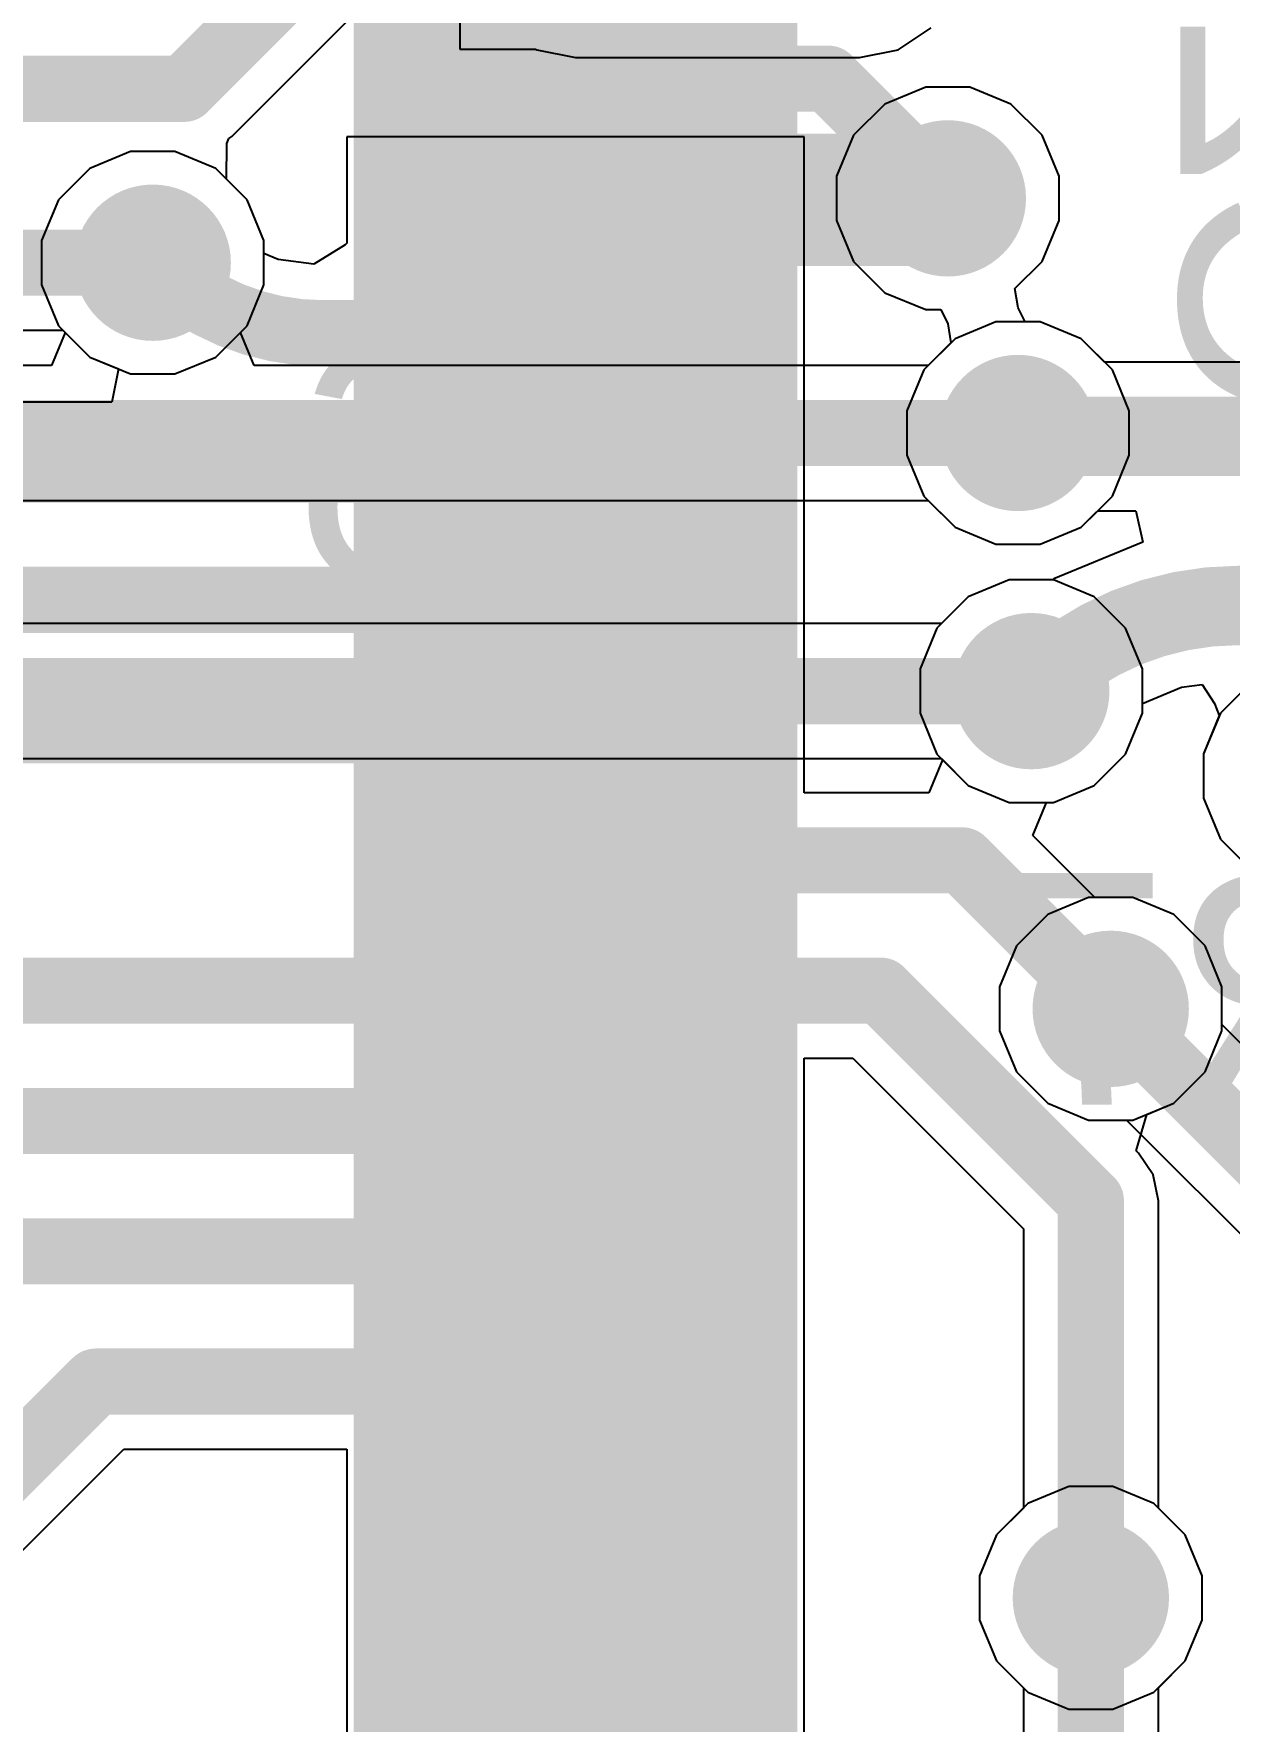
# Model space of a CAD drawing. Header units: inches. Extents: x -4.4 to 45.3, y -0.3 to 53.7.
# Drawn here: x 26.09 to 30.68, y 24.52 to 31 of the extents above; entities that cross this region are included whole.
import ezdxf

# ---------------------------------------------------------------- set-up
doc = ezdxf.new("R2010")
doc.units = ezdxf.units.IN
for name, color, linetype in [('Bottom Layer', 5, 'Continuous'), ('Bottom Overlay', 54, 'Continuous'), ('Bottom Paste', 16, 'Continuous'), ('Bottom Solder', 6, 'Continuous'), ('Signal_1', 16, 'Continuous'), ('Signal_2', 76, 'Continuous'), ('Top Layer', 1, 'Continuous'), ('Top Paste', 8, 'Continuous'), ('Top Solder', 216, 'Continuous'), ('Via Holes', 16, 'Continuous')]:
    doc.layers.add(name, color=color, linetype=linetype)
doc.styles.add('Arial', font='', dxfattribs={"height": 0.2})
doc.styles.get('Arial').set_extended_font_data('Arial')

# ---------------------------------------------------------------- blocks, each defined once
blk = doc.blocks.new('TQFP_100_14_14__54')
at = {"layer": 'Top Layer'}
for points in [[(-5.34999946, 8.45000215), (-5.34999946, 6.950002609999999), (-5.649998859999999, 6.950002609999999), (-5.649998859999999, 8.45000215)], [(-4.84999792, 8.45000215), (-4.84999792, 6.950002609999999), (-5.14999732, 6.950002609999999), (-5.14999732, 8.45000215)], [(-4.349998919999999, 8.45000215), (-4.349998919999999, 6.950002609999999), (-4.64999832, 6.950002609999999), (-4.64999832, 8.45000215)], [(-3.84999992, 8.45000215), (-3.84999992, 6.950002609999999), (-4.14999932, 6.950002609999999), (-4.14999932, 8.45000215)], [(-3.35000092, 8.45000215), (-3.35000092, 6.950002609999999), (-3.65000032, 6.950002609999999), (-3.65000032, 8.45000215)], [(-2.84999938, 8.45000215), (-2.84999938, 6.950002609999999), (-3.14999878, 6.950002609999999), (-3.14999878, 8.45000215)], [(-2.35000038, 8.45000215), (-2.35000038, 6.950002609999999), (-2.64999978, 6.950002609999999), (-2.64999978, 8.45000215)], [(-1.84999884, 8.45000215), (-1.84999884, 6.950002609999999), (-2.14999824, 6.950002609999999), (-2.14999824, 8.45000215)], [(-1.34999984, 8.45000215), (-1.34999984, 6.950002609999999), (-1.64999924, 6.950002609999999), (-1.64999924, 8.45000215)], [(-0.8500008399999999, 8.45000215), (-0.8500008399999999, 6.950002609999999), (-1.15000024, 6.950002609999999), (-1.15000024, 8.45000215)], [(-0.3499993, 8.45000215), (-0.3499993, 6.950002609999999), (-0.6499986999999999, 6.950002609999999), (-0.6499986999999999, 8.45000215)], [(0.1499997, 8.45000215), (0.1499997, 6.950002609999999), (-0.1499997, 6.950002609999999), (-0.1499997, 8.45000215)], [(0.65000124, 8.45000215), (0.65000124, 6.950002609999999), (0.35000184, 6.950002609999999), (0.35000184, 8.45000215)]]:
    blk.add_hatch(color=1, dxfattribs=at).paths.add_polyline_path(points)
at = {"layer": 'Top Paste'}
for points in [[(-5.34999946, 8.45000215), (-5.34999946, 6.950002609999999), (-5.649998859999999, 6.950002609999999), (-5.649998859999999, 8.45000215)], [(-4.84999792, 8.45000215), (-4.84999792, 6.950002609999999), (-5.14999732, 6.950002609999999), (-5.14999732, 8.45000215)], [(-4.349998919999999, 8.45000215), (-4.349998919999999, 6.950002609999999), (-4.64999832, 6.950002609999999), (-4.64999832, 8.45000215)], [(-3.84999992, 8.45000215), (-3.84999992, 6.950002609999999), (-4.14999932, 6.950002609999999), (-4.14999932, 8.45000215)], [(-3.35000092, 8.45000215), (-3.35000092, 6.950002609999999), (-3.65000032, 6.950002609999999), (-3.65000032, 8.45000215)], [(-2.84999938, 8.45000215), (-2.84999938, 6.950002609999999), (-3.14999878, 6.950002609999999), (-3.14999878, 8.45000215)], [(-2.35000038, 8.45000215), (-2.35000038, 6.950002609999999), (-2.64999978, 6.950002609999999), (-2.64999978, 8.45000215)], [(-1.84999884, 8.45000215), (-1.84999884, 6.950002609999999), (-2.14999824, 6.950002609999999), (-2.14999824, 8.45000215)], [(-1.34999984, 8.45000215), (-1.34999984, 6.950002609999999), (-1.64999924, 6.950002609999999), (-1.64999924, 8.45000215)], [(-0.8500008399999999, 8.45000215), (-0.8500008399999999, 6.950002609999999), (-1.15000024, 6.950002609999999), (-1.15000024, 8.45000215)], [(-0.3499993, 8.45000215), (-0.3499993, 6.950002609999999), (-0.6499986999999999, 6.950002609999999), (-0.6499986999999999, 8.45000215)], [(0.1499997, 8.45000215), (0.1499997, 6.950002609999999), (-0.1499997, 6.950002609999999), (-0.1499997, 8.45000215)], [(0.65000124, 8.45000215), (0.65000124, 6.950002609999999), (0.35000184, 6.950002609999999), (0.35000184, 8.45000215)]]:
    blk.add_hatch(color=8, dxfattribs=at).paths.add_polyline_path(points)
at = {"layer": 'Top Solder'}
for points in [[(-5.24839946, 8.551602149999999), (-5.24839946, 6.84840261), (-5.75159886, 6.84840261), (-5.75159886, 8.551602149999999)], [(-4.748397919999999, 8.551602149999999), (-4.748397919999999, 6.84840261), (-5.251597319999999, 6.84840261), (-5.251597319999999, 8.551602149999999)], [(-4.24839892, 8.551602149999999), (-4.24839892, 6.84840261), (-4.75159832, 6.84840261), (-4.75159832, 8.551602149999999)], [(-3.74839992, 8.551602149999999), (-3.74839992, 6.84840261), (-4.25159932, 6.84840261), (-4.25159932, 8.551602149999999)], [(-3.24840092, 8.551602149999999), (-3.24840092, 6.84840261), (-3.75160032, 6.84840261), (-3.75160032, 8.551602149999999)], [(-2.74839938, 8.551602149999999), (-2.74839938, 6.84840261), (-3.25159878, 6.84840261), (-3.25159878, 8.551602149999999)], [(-2.24840038, 8.551602149999999), (-2.24840038, 6.84840261), (-2.75159978, 6.84840261), (-2.75159978, 8.551602149999999)], [(-1.74839884, 8.551602149999999), (-1.74839884, 6.84840261), (-2.25159824, 6.84840261), (-2.25159824, 8.551602149999999)], [(-1.24839984, 8.551602149999999), (-1.24839984, 6.84840261), (-1.75159924, 6.84840261), (-1.75159924, 8.551602149999999)], [(-0.74840084, 8.551602149999999), (-0.74840084, 6.84840261), (-1.25160024, 6.84840261), (-1.25160024, 8.551602149999999)], [(-0.2483993, 8.551602149999999), (-0.2483992999999999, 6.84840261), (-0.7515987, 6.84840261), (-0.7515987, 8.551602149999999)], [(0.2515997, 8.551602149999999), (0.2515997, 6.84840261), (-0.2515997, 6.84840261), (-0.2515997, 8.551602149999999)], [(0.75160124, 8.551602149999999), (0.75160124, 6.84840261), (0.24840184, 6.84840261), (0.24840184, 8.551602149999999)], [(1.25160024, 8.551602149999999), (1.25160024, 6.84840261), (0.74840084, 6.84840261), (0.74840084, 8.551602149999999)]]:
    blk.add_hatch(color=216, dxfattribs=at).paths.add_polyline_path(points)
blk = doc.blocks.new('C___0402_B_90')
at = {"layer": 'Bottom Layer'}
for points in [[(-0.2413, 0.3175), (-0.2412999999999999, -0.3175), (-0.6985, -0.3175), (-0.6985, 0.3175)], [(0.6985, 0.3175), (0.6985, -0.3175), (0.2413, -0.3175), (0.2412999999999999, 0.3175)]]:
    blk.add_hatch(color=5, dxfattribs=at).paths.add_polyline_path(points)
at = {"layer": 'Bottom Paste'}
for points in [[(-0.2413, 0.3175), (-0.2412999999999999, -0.3175), (-0.6985, -0.3175), (-0.6985, 0.3175)], [(0.6985, 0.3175), (0.6985, -0.3175), (0.2413, -0.3175), (0.2412999999999999, 0.3175)]]:
    blk.add_hatch(color=16, dxfattribs=at).paths.add_polyline_path(points)
at = {"layer": 'Bottom Solder'}
for points in [[(-0.18130012, 0.37749988), (-0.18130012, -0.37749988), (-0.7584998799999999, -0.37749988), (-0.7584998799999999, 0.37749988)], [(0.7584998799999999, 0.37749988), (0.7584998799999999, -0.37749988), (0.18130012, -0.37749988), (0.18130012, 0.37749988)]]:
    blk.add_hatch(color=6, dxfattribs=at).paths.add_polyline_path(points)
at = {"layer": 'Bottom Overlay'}
for points in [[(-0.2794, 0.4064, 0.127, 0.127, 0), (-0.7874, 0.4064, 0.127, 0.127, 0)], [(-0.7874, -0.4064, 0.127, 0.127, 0), (-0.7874, 0.4064, 0.127, 0.127, 0)], [(0.7874, 0.4064, 0.127, 0.127, 0), (0.2794, 0.4064, 0.127, 0.127, 0)], [(0.7874, -0.4064, 0.127, 0.127, 0), (0.7874, 0.4064, 0.127, 0.127, 0)], [(-0.2794, -0.4064, 0.127, 0.127, 0), (-0.7874, -0.4064, 0.127, 0.127, 0)], [(0.7874, -0.4064, 0.127, 0.127, 0), (0.2794, -0.4064, 0.127, 0.127, 0)]]:
    blk.add_lwpolyline(points, format="xyseb", dxfattribs=at)
for points in [[(-0.8191499999999999, 0.4064, 0.0635, 0.0635, 1), (-0.7556499999999999, 0.4064, 0.0635, 0.0635, 1)], [(-0.8191499999999999, 0.4064, 0.0635, 0.0635, 1), (-0.7556499999999999, 0.4064, 0.0635, 0.0635, 1)], [(-0.31115, 0.4064, 0.0635, 0.0635, 1), (-0.24765, 0.4064, 0.0635, 0.0635, 1)], [(0.24765, 0.4064, 0.0635, 0.0635, 1), (0.31115, 0.4064, 0.0635, 0.0635, 1)], [(0.7556499999999999, 0.4064, 0.0635, 0.0635, 1), (0.8191499999999999, 0.4064, 0.0635, 0.0635, 1)], [(0.7556499999999999, 0.4064, 0.0635, 0.0635, 1), (0.8191499999999999, 0.4064, 0.0635, 0.0635, 1)], [(-0.8191499999999999, -0.4064, 0.0635, 0.0635, 1), (-0.7556499999999999, -0.4064, 0.0635, 0.0635, 1)], [(-0.8191499999999999, -0.4064, 0.0635, 0.0635, 1), (-0.7556499999999999, -0.4064, 0.0635, 0.0635, 1)], [(-0.31115, -0.4064, 0.0635, 0.0635, 1), (-0.24765, -0.4064, 0.0635, 0.0635, 1)], [(0.24765, -0.4064, 0.0635, 0.0635, 1), (0.31115, -0.4064, 0.0635, 0.0635, 1)], [(0.7556499999999999, -0.4064, 0.0635, 0.0635, 1), (0.8191499999999999, -0.4064, 0.0635, 0.0635, 1)], [(0.7556499999999999, -0.4064, 0.0635, 0.0635, 1), (0.8191499999999999, -0.4064, 0.0635, 0.0635, 1)]]:
    blk.add_lwpolyline(points, format="xyseb", close=True, dxfattribs=at)

msp = doc.modelspace()

# ---------------------------------------------------------------- hatches: boundary and pattern name
at = {"layer": 'Bottom Layer'}
h = msp.add_hatch(color=5, dxfattribs=at)
edge = h.paths.add_edge_path()
edge.add_arc((29.60101522, 30.36449096), 0.2999994, 0, 360)
h = msp.add_hatch(color=5, dxfattribs=at)
edge = h.paths.add_edge_path()
edge.add_arc((26.54993928, 30.1174785), 0.2999994, 0, 360)
h = msp.add_hatch(color=5, dxfattribs=at)
edge = h.paths.add_edge_path()
edge.add_arc((29.87041524, 29.464), 0.2999994, 0, 360)
h = msp.add_hatch(color=5, dxfattribs=at)
edge = h.paths.add_edge_path()
edge.add_arc((29.92121524, 28.4734), 0.2999994, 0, 360)
h = msp.add_hatch(color=5, dxfattribs=at)
edge = h.paths.add_edge_path()
edge.add_arc((30.22601524, 27.2542), 0.2999994, 0, 360)
h = msp.add_hatch(color=5, dxfattribs=at)
edge = h.paths.add_edge_path()
edge.add_arc((30.1498, 24.9936), 0.2999994, 0, 360)
at = {"layer": 'Signal_1'}
h = msp.add_hatch(color=16, dxfattribs=at)
edge = h.paths.add_edge_path()
edge.add_arc((29.60101522, 30.36449096), 0.2999994, 0, 360)
h = msp.add_hatch(color=16, dxfattribs=at)
edge = h.paths.add_edge_path()
edge.add_arc((26.54993928, 30.1174785), 0.2999994, 0, 360)
h = msp.add_hatch(color=16, dxfattribs=at)
edge = h.paths.add_edge_path()
edge.add_arc((29.87041524, 29.464), 0.2999994, 0, 360)
h = msp.add_hatch(color=16, dxfattribs=at)
edge = h.paths.add_edge_path()
edge.add_arc((29.92121524, 28.4734), 0.2999994, 0, 360)
h = msp.add_hatch(color=16, dxfattribs=at)
edge = h.paths.add_edge_path()
edge.add_arc((30.22601524, 27.2542), 0.2999994, 0, 360)
h = msp.add_hatch(color=16, dxfattribs=at)
edge = h.paths.add_edge_path()
edge.add_arc((30.1498, 24.9936), 0.2999994, 0, 360)
at = {"layer": 'Signal_2'}
h = msp.add_hatch(color=76, dxfattribs=at)
edge = h.paths.add_edge_path()
edge.add_arc((29.60101522, 30.36449096), 0.2999994, 0, 360)
h = msp.add_hatch(color=76, dxfattribs=at)
edge = h.paths.add_edge_path()
edge.add_arc((26.54993928, 30.1174785), 0.2999994, 0, 360)
h = msp.add_hatch(color=76, dxfattribs=at)
edge = h.paths.add_edge_path()
edge.add_arc((29.87041524, 29.464), 0.2999994, 0, 360)
h = msp.add_hatch(color=76, dxfattribs=at)
edge = h.paths.add_edge_path()
edge.add_arc((29.92121524, 28.4734), 0.2999994, 0, 360)
h = msp.add_hatch(color=76, dxfattribs=at)
edge = h.paths.add_edge_path()
edge.add_arc((30.22601524, 27.2542), 0.2999994, 0, 360)
h = msp.add_hatch(color=76, dxfattribs=at)
edge = h.paths.add_edge_path()
edge.add_arc((30.1498, 24.9936), 0.2999994, 0, 360)
at = {"layer": 'Top Layer'}
h = msp.add_hatch(color=1, dxfattribs=at)
edge = h.paths.add_edge_path()
edge.add_arc((29.60101522, 30.36449096), 0.2999994, 0, 360)
h = msp.add_hatch(color=1, dxfattribs=at)
edge = h.paths.add_edge_path()
edge.add_arc((26.54993928, 30.1174785), 0.2999994, 0, 360)
h = msp.add_hatch(color=1, dxfattribs=at)
edge = h.paths.add_edge_path()
edge.add_arc((29.87041524, 29.464), 0.2999994, 0, 360)
h = msp.add_hatch(color=1, dxfattribs=at)
edge = h.paths.add_edge_path()
edge.add_arc((29.92121524, 28.4734), 0.2999994, 0, 360)
h = msp.add_hatch(color=1, dxfattribs=at)
edge = h.paths.add_edge_path()
edge.add_arc((30.22601524, 27.2542), 0.2999994, 0, 360)
h = msp.add_hatch(color=1, dxfattribs=at)
edge = h.paths.add_edge_path()
edge.add_arc((30.1498, 24.9936), 0.2999994, 0, 360)
at = {"layer": 'Via Holes'}
h = msp.add_hatch(color=7, dxfattribs=at)
edge = h.paths.add_edge_path()
edge.add_arc((29.60101522, 30.36449096), 0.1499997, 0, 360)
h = msp.add_hatch(color=7, dxfattribs=at)
edge = h.paths.add_edge_path()
edge.add_arc((26.54993928, 30.1174785), 0.1499997, 0, 360)
h = msp.add_hatch(color=7, dxfattribs=at)
edge = h.paths.add_edge_path()
edge.add_arc((29.87041524, 29.464), 0.1499997, 0, 360)
h = msp.add_hatch(color=7, dxfattribs=at)
edge = h.paths.add_edge_path()
edge.add_arc((29.92121524, 28.4734), 0.1499997, 0, 360)
h = msp.add_hatch(color=7, dxfattribs=at)
edge = h.paths.add_edge_path()
edge.add_arc((30.22601524, 27.2542), 0.1499997, 0, 360)
h = msp.add_hatch(color=7, dxfattribs=at)
edge = h.paths.add_edge_path()
edge.add_arc((30.1498, 24.9936), 0.1499997, 0, 360)

# ---------------------------------------------------------------- linework, layer by layer
at = {"layer": 'Bottom Layer'}
for p, q in [((27.7283672, 31.64884958), (27.7283672, 30.93764958)), ((29.41042886, 30.9343552), (29.53645604, 31.01856382)), ((27.7283672, 30.93764958), (28.01927848, 30.93764958)), ((28.01927848, 30.93764958), (28.02420862, 30.9343552)), ((28.02420862, 30.9343552), (28.1728672, 30.90478452)), ((28.1728672, 30.90478452), (29.26177028, 30.90478452)), ((29.26177028, 30.90478452), (29.41042886, 30.9343552)), ((26.46500422, 30.5444779), (26.30806524, 30.47946914)), ((26.63487434, 30.5444779), (26.46500422, 30.5444779)), ((26.79181332, 30.47946914), (26.63487434, 30.5444779)), ((26.30806524, 30.47946914), (26.18794864, 30.35935254)), ((26.91192992, 30.35935254), (26.79181332, 30.47946914)), ((26.18794864, 30.35935254), (26.12293988, 30.20241356)), ((26.97693868, 30.20241356), (26.91192992, 30.35935254)), ((26.12293988, 30.20241356), (26.12293988, 30.03254344)), ((26.97693868, 30.03254344), (26.97693868, 30.20241356)), ((26.12293988, 30.03254344), (26.18794864, 29.87560446)), ((26.91192992, 29.87560446), (26.97693868, 30.03254344)), ((26.18794864, 29.87560446), (26.30806524, 29.75548786)), ((26.79181332, 29.75548786), (26.91192992, 29.87560446)), ((29.78548018, 29.8909994), (29.6285412, 29.82599064)), ((29.9553503, 29.8909994), (29.78548018, 29.8909994)), ((30.11228928, 29.82599064), (29.9553503, 29.8909994)), ((29.6285412, 29.82599064), (29.5084246, 29.70587404)), ((30.23240588, 29.70587404), (30.11228928, 29.82599064)), ((26.30806524, 29.75548786), (26.46500422, 29.6904791)), ((26.63487434, 29.6904791), (26.79181332, 29.75548786)), ((26.46500422, 29.6904791), (26.63487434, 29.6904791)), ((29.5084246, 29.70587404), (29.44341584, 29.54893506)), ((30.29741464, 29.54893506), (30.23240588, 29.70587404)), ((29.44341584, 29.54893506), (29.44341584, 29.37906494)), ((30.29741464, 29.37906494), (30.29741464, 29.54893506)), ((29.44341584, 29.37906494), (29.5084246, 29.22212596)), ((30.23240588, 29.22212596), (30.29741464, 29.37906494)), ((29.5084246, 29.22212596), (29.6285412, 29.10200936)), ((30.11228928, 29.10200936), (30.23240588, 29.22212596)), ((29.6285412, 29.10200936), (29.78548018, 29.0370006)), ((29.9553503, 29.0370006), (30.11228928, 29.10200936)), ((29.78548018, 29.0370006), (29.9553503, 29.0370006)), ((29.83628018, 28.9003994), (29.6793412, 28.83539064)), ((30.0061503, 28.9003994), (29.83628018, 28.9003994)), ((30.16308928, 28.83539064), (30.0061503, 28.9003994)), ((29.6793412, 28.83539064), (29.5592246, 28.71527404)), ((30.28320588, 28.71527404), (30.16308928, 28.83539064)), ((29.5592246, 28.71527404), (29.49421584, 28.55833506)), ((30.34821464, 28.55833506), (30.28320588, 28.71527404)), ((29.49421584, 28.55833506), (29.49421584, 28.38846494)), ((30.34821464, 28.38846494), (30.34821464, 28.55833506)), ((30.766893, 28.50949594), (30.6467764, 28.38937934)), ((29.49421584, 28.38846494), (29.5592246, 28.23152596)), ((30.28320588, 28.23152596), (30.34821464, 28.38846494)), ((30.6467764, 28.38937934), (30.58176764, 28.23244036)), ((29.5592246, 28.23152596), (29.6793412, 28.11140936)), ((30.16308928, 28.11140936), (30.28320588, 28.23152596)), ((30.58176764, 28.23244036), (30.58176764, 28.06257024)), ((29.6793412, 28.11140936), (29.83628018, 28.0464006)), ((30.0061503, 28.0464006), (30.16308928, 28.11140936)), ((29.83628018, 28.0464006), (30.0061503, 28.0464006)), ((30.58176764, 28.06257024), (30.6467764, 27.90563126)), ((30.6467764, 27.90563126), (30.766893, 27.78551466)), ((30.14108018, 27.6811994), (29.9841412, 27.61619064)), ((30.3109503, 27.6811994), (30.14108018, 27.6811994)), ((30.46788928, 27.61619064), (30.3109503, 27.6811994)), ((29.9841412, 27.61619064), (29.8640246, 27.49607404)), ((30.58800588, 27.49607404), (30.46788928, 27.61619064)), ((29.8640246, 27.49607404), (29.79901584, 27.33913506)), ((30.65301464, 27.33913506), (30.58800588, 27.49607404)), ((29.79901584, 27.33913506), (29.79901584, 27.16926494)), ((30.65301464, 27.16926494), (30.65301464, 27.33913506)), ((29.79901584, 27.16926494), (29.8640246, 27.01232596)), ((30.58800588, 27.01232596), (30.65301464, 27.16926494)), ((29.8640246, 27.01232596), (29.9841412, 26.89220936)), ((30.46788928, 26.89220936), (30.58800588, 27.01232596)), ((29.9841412, 26.89220936), (30.14108018, 26.8272006)), ((30.3109503, 26.8272006), (30.46788928, 26.89220936)), ((30.14108018, 26.8272006), (30.3109503, 26.8272006)), ((30.06486494, 25.4205994), (29.90792596, 25.35559064)), ((30.23473506, 25.4205994), (30.06486494, 25.4205994)), ((30.39167404, 25.35559064), (30.23473506, 25.4205994)), ((29.90792596, 25.35559064), (29.78780936, 25.23547404)), ((30.51179064, 25.23547404), (30.39167404, 25.35559064)), ((29.78780936, 25.23547404), (29.7228006, 25.07853506)), ((30.5767994, 25.07853506), (30.51179064, 25.23547404)), ((29.7228006, 25.07853506), (29.7228006, 24.90866494)), ((30.5767994, 24.90866494), (30.5767994, 25.07853506)), ((29.7228006, 24.90866494), (29.78780936, 24.75172596)), ((30.51179064, 24.75172596), (30.5767994, 24.90866494)), ((29.78780936, 24.75172596), (29.90792596, 24.63160936)), ((30.39167404, 24.63160936), (30.51179064, 24.75172596)), ((29.90792596, 24.63160936), (30.06486494, 24.5666006)), ((30.23473506, 24.5666006), (30.39167404, 24.63160936)), ((30.06486494, 24.5666006), (30.23473506, 24.5666006))]:
    msp.add_line(p, q, dxfattribs=at)
for points in [[(28.1728672, 30.35344958, 0.508, 0.508, 0), (28.17838662, 30.358969, 0.508, 0.508, 0)], [(28.17838662, 30.358969, 0.508, 0.508, 0), (29.59549326, 30.358969, 0.508, 0.508, 0)], [(29.59549326, 30.358969, 0.508, 0.508, 0), (29.60101522, 30.36449096, 0.508, 0.508, 0)]]:
    msp.add_lwpolyline(points, format="xyseb", dxfattribs=at)
for points in [[(28.0458672, 30.35344958, 0.254, 0.254, 1), (28.2998672, 30.35344958, 0.254, 0.254, 1)], [(28.05138662, 30.358969, 0.254, 0.254, 1), (28.30538662, 30.358969, 0.254, 0.254, 1)], [(28.05138662, 30.358969, 0.254, 0.254, 1), (28.30538662, 30.358969, 0.254, 0.254, 1)], [(29.46849326, 30.358969, 0.254, 0.254, 1), (29.72249326, 30.358969, 0.254, 0.254, 1)], [(29.46849326, 30.358969, 0.254, 0.254, 1), (29.72249326, 30.358969, 0.254, 0.254, 1)], [(29.47401522, 30.36449096, 0.254, 0.254, 1), (29.72801522, 30.36449096, 0.254, 0.254, 1)]]:
    msp.add_lwpolyline(points, format="xyseb", close=True, dxfattribs=at)
at = {"layer": 'Signal_1'}
for p, q in [((29.51608016, 30.79149036), (29.35914118, 30.7264816)), ((29.68595028, 30.79149036), (29.51608016, 30.79149036)), ((29.84288926, 30.7264816), (29.68595028, 30.79149036)), ((29.35914118, 30.7264816), (29.23902458, 30.606365)), ((29.96300586, 30.606365), (29.84288926, 30.7264816)), ((29.23902458, 30.606365), (29.17401582, 30.44942602)), ((30.02801462, 30.44942602), (29.96300586, 30.606365)), ((26.46500422, 30.5444779), (26.30806524, 30.47946914)), ((26.63487434, 30.5444779), (26.46500422, 30.5444779)), ((26.79181332, 30.47946914), (26.63487434, 30.5444779)), ((26.30806524, 30.47946914), (26.18794864, 30.35935254)), ((26.91192992, 30.35935254), (26.79181332, 30.47946914)), ((29.17401582, 30.44942602), (29.17401582, 30.2795559)), ((30.02801462, 30.2795559), (30.02801462, 30.44942602)), ((26.18794864, 30.35935254), (26.12293988, 30.20241356)), ((26.97693868, 30.20241356), (26.91192992, 30.35935254)), ((29.17401582, 30.2795559), (29.23902458, 30.12261692)), ((29.96300586, 30.12261692), (30.02801462, 30.2795559)), ((26.12293988, 30.20241356), (26.12293988, 30.03254344)), ((26.97693868, 30.03254344), (26.97693868, 30.20241356)), ((29.23902458, 30.12261692), (29.35914118, 30.00250032)), ((29.85838834, 30.0179994), (29.96300586, 30.12261692)), ((26.12293988, 30.03254344), (26.18794864, 29.87560446)), ((26.91192992, 29.87560446), (26.97693868, 30.03254344)), ((29.35914118, 30.00250032), (29.51608016, 29.93749156)), ((29.87100452, 29.94491598), (29.85838834, 30.0179994)), ((29.51608016, 29.93749156), (29.57410646, 29.93749156)), ((29.57410646, 29.93749156), (29.60042594, 29.88357498)), ((29.897324, 29.8909994), (29.87100452, 29.94491598)), ((26.18794864, 29.87560446), (26.21357724, 29.84997586)), ((26.88630132, 29.84997586), (26.91192992, 29.87560446)), ((29.60042594, 29.88357498), (29.61304212, 29.81049156)), ((29.9553503, 29.8909994), (29.897324, 29.8909994)), ((30.11228928, 29.82599064), (29.9553503, 29.8909994)), ((26.21357724, 29.84997586), (26.1609713, 29.72297586)), ((26.93890726, 29.72297586), (26.88630132, 29.84997586)), ((29.61304212, 29.81049156), (29.52552642, 29.72297586)), ((30.23240588, 29.70587404), (30.11228928, 29.82599064)), ((26.1609713, 29.72297586), (22.31730614, 29.72297586)), ((29.52552642, 29.72297586), (26.93890726, 29.72297586)), ((30.29741464, 29.54893506), (30.23240588, 29.70587404)), ((30.29741464, 29.37906494), (30.29741464, 29.54893506)), ((30.23240588, 29.22212596), (30.29741464, 29.37906494)), ((30.11228928, 29.10200936), (30.23240588, 29.22212596)), ((22.31730614, 29.20502414), (29.52552642, 29.20502414)), ((29.52552642, 29.20502414), (29.6285412, 29.10200936)), ((29.6285412, 29.10200936), (29.78548018, 29.0370006)), ((29.9553503, 29.0370006), (30.11228928, 29.10200936)), ((29.78548018, 29.0370006), (29.9553503, 29.0370006)), ((29.83628018, 28.9003994), (29.6793412, 28.83539064)), ((30.0061503, 28.9003994), (29.83628018, 28.9003994)), ((30.16308928, 28.83539064), (30.0061503, 28.9003994)), ((29.6793412, 28.83539064), (29.57632642, 28.73237586)), ((30.28320588, 28.71527404), (30.16308928, 28.83539064)), ((29.57632642, 28.73237586), (21.79888706, 28.73237586)), ((30.34821464, 28.55833506), (30.28320588, 28.71527404)), ((30.34821464, 28.38846494), (30.34821464, 28.55833506)), ((30.766893, 28.50949594), (30.6467764, 28.38937934)), ((30.28320588, 28.23152596), (30.34821464, 28.38846494)), ((30.6467764, 28.38937934), (30.58176764, 28.23244036)), ((24.54919144, 28.21442414), (29.57632642, 28.21442414)), ((29.57632642, 28.21442414), (29.6793412, 28.11140936)), ((30.16308928, 28.11140936), (30.28320588, 28.23152596)), ((30.58176764, 28.23244036), (30.58176764, 28.06257024)), ((29.6793412, 28.11140936), (29.83628018, 28.0464006)), ((30.0061503, 28.0464006), (30.16308928, 28.11140936)), ((29.83628018, 28.0464006), (30.0061503, 28.0464006)), ((30.58176764, 28.06257024), (30.6467764, 27.90563126)), ((30.6467764, 27.90563126), (30.766893, 27.78551466)), ((30.14108018, 27.6811994), (29.9841412, 27.61619064)), ((30.3109503, 27.6811994), (30.14108018, 27.6811994)), ((30.46788928, 27.61619064), (30.3109503, 27.6811994)), ((29.9841412, 27.61619064), (29.8640246, 27.49607404)), ((30.58800588, 27.49607404), (30.46788928, 27.61619064)), ((29.8640246, 27.49607404), (29.79901584, 27.33913506)), ((30.65301464, 27.33913506), (30.58800588, 27.49607404)), ((29.79901584, 27.33913506), (29.79901584, 27.16926494)), ((30.65301464, 27.19344827999999), (30.65301464, 27.33913506)), ((29.79901584, 27.16926494), (29.8640246, 27.01232596)), ((32.16172384, 25.68473908), (30.65301464, 27.19344827999999)), ((29.8640246, 27.01232596), (29.9841412, 26.89220936)), ((29.9841412, 26.89220936), (30.14108018, 26.8272006)), ((30.14108018, 26.8272006), (30.28676695999999, 26.8272006)), ((30.28676695999999, 26.8272006), (31.71962414, 25.39434342)), ((30.06486494, 25.4205994), (29.90792596, 25.35559064)), ((30.23473506, 25.4205994), (30.06486494, 25.4205994)), ((30.39167404, 25.35559064), (30.23473506, 25.4205994)), ((29.90792596, 25.35559064), (29.78780936, 25.23547404)), ((30.51179064, 25.23547404), (30.39167404, 25.35559064)), ((29.78780936, 25.23547404), (29.7228006, 25.07853506)), ((30.5767994, 25.07853506), (30.51179064, 25.23547404)), ((29.7228006, 25.07853506), (29.7228006, 24.90866494)), ((30.5767994, 24.90866494), (30.5767994, 25.07853506)), ((29.7228006, 24.90866494), (29.78780936, 24.75172596)), ((30.51179064, 24.75172596), (30.5767994, 24.90866494)), ((29.78780936, 24.75172596), (29.90792596, 24.63160936)), ((30.39167404, 24.63160936), (30.51179064, 24.75172596)), ((29.90792596, 24.63160936), (30.06486494, 24.5666006)), ((30.23473506, 24.5666006), (30.39167404, 24.63160936)), ((30.06486494, 24.5666006), (30.23473506, 24.5666006))]:
    msp.add_line(p, q, dxfattribs=at)
for points in [[(21.97241732, 29.464, 0.254, 0.254, 0), (29.87041524, 29.464, 0.254, 0.254, 0)], [(21.69161524, 28.4734, 0.254, 0.254, 0), (29.92121524, 28.4734, 0.254, 0.254, 0)], [(30.22601524, 27.2542, 0.254, 0.254, 0), (31.9786, 25.50161524, 0.254, 0.254, 0)]]:
    msp.add_lwpolyline(points, format="xyseb", dxfattribs=at)
for points in [[(29.80691524, 29.464, 0.127, 0.127, 1), (29.93391524, 29.464, 0.127, 0.127, 1)], [(29.85771524, 28.4734, 0.127, 0.127, 1), (29.98471524, 28.4734, 0.127, 0.127, 1)], [(30.16251524, 27.2542, 0.127, 0.127, 1), (30.28951524, 27.2542, 0.127, 0.127, 1)]]:
    msp.add_lwpolyline(points, format="xyseb", close=True, dxfattribs=at)
at = {"layer": 'Signal_2'}
for p, q in [((26.85313908, 30.60167616), (28.35208706, 32.10062414)), ((29.51608016, 30.79149036), (29.35914118, 30.7264816)), ((29.68595028, 30.79149036), (29.51608016, 30.79149036)), ((29.84288926, 30.7264816), (29.68595028, 30.79149036)), ((29.35914118, 30.7264816), (29.23902458, 30.606365)), ((29.96300586, 30.606365), (29.84288926, 30.7264816)), ((26.8327251, 30.43855736), (26.83397224, 30.5750849)), ((26.83397224, 30.5750849), (26.84259046, 30.59462766)), ((26.84259046, 30.59462766), (26.85313908, 30.60167616)), ((29.23902458, 30.606365), (29.17401582, 30.44942602)), ((30.02801462, 30.44942602), (29.96300586, 30.606365)), ((26.91192992, 30.35935254), (26.8327251, 30.43855736)), ((29.17401582, 30.44942602), (29.17401582, 30.2795559)), ((30.02801462, 30.2795559), (30.02801462, 30.44942602)), ((26.97693868, 30.20241356), (26.91192992, 30.35935254)), ((29.17401582, 30.2795559), (29.23902458, 30.12261692)), ((29.96300586, 30.12261692), (30.02801462, 30.2795559)), ((26.97693868, 30.03254344), (26.97693868, 30.20241356)), ((29.23902458, 30.12261692), (29.35914118, 30.00250032)), ((29.85838834, 30.0179994), (29.96300586, 30.12261692)), ((26.91192992, 29.87560446), (26.97693868, 30.03254344)), ((29.35914118, 30.00250032), (29.51608016, 29.93749156)), ((29.87100452, 29.94491598), (29.85838834, 30.0179994)), ((29.51608016, 29.93749156), (29.57410646, 29.93749156)), ((29.57410646, 29.93749156), (29.60042594, 29.88357498)), ((29.897324, 29.8909994), (29.87100452, 29.94491598)), ((22.3613853, 29.85850264), (26.20505046, 29.85850264)), ((26.20505046, 29.85850264), (26.30806524, 29.75548786)), ((26.79181332, 29.75548786), (26.91192992, 29.87560446)), ((29.60042594, 29.88357498), (29.61304212, 29.81049156)), ((29.9553503, 29.8909994), (29.897324, 29.8909994)), ((30.11228928, 29.82599064), (29.9553503, 29.8909994)), ((29.61304212, 29.81049156), (29.5084246, 29.70587404)), ((30.23240588, 29.70587404), (30.11228928, 29.82599064)), ((26.30806524, 29.75548786), (26.46500422, 29.6904791)), ((26.63487434, 29.6904791), (26.79181332, 29.75548786)), ((26.46500422, 29.6904791), (26.63487434, 29.6904791)), ((29.5084246, 29.70587404), (29.44341584, 29.54893506)), ((30.29741464, 29.54893506), (30.23240588, 29.70587404)), ((29.44341584, 29.54893506), (29.44341584, 29.37906494)), ((30.29741464, 29.37906494), (30.29741464, 29.54893506)), ((29.44341584, 29.37906494), (29.5084246, 29.22212596)), ((30.23240588, 29.22212596), (30.29741464, 29.37906494)), ((29.5084246, 29.22212596), (29.6285412, 29.10200936)), ((30.11228928, 29.10200936), (30.23240588, 29.22212596)), ((29.6285412, 29.10200936), (29.78548018, 29.0370006)), ((29.9553503, 29.0370006), (30.11228928, 29.10200936)), ((29.78548018, 29.0370006), (29.9553503, 29.0370006)), ((29.83628018, 28.9003994), (29.6793412, 28.83539064)), ((30.0061503, 28.9003994), (29.83628018, 28.9003994)), ((30.16308928, 28.83539064), (30.0061503, 28.9003994)), ((29.6793412, 28.83539064), (29.5592246, 28.71527404)), ((30.28320588, 28.71527404), (30.16308928, 28.83539064)), ((29.5592246, 28.71527404), (29.49421584, 28.55833506)), ((30.34821464, 28.55833506), (30.28320588, 28.71527404)), ((29.49421584, 28.55833506), (29.49421584, 28.38846494)), ((30.34821464, 28.38846494), (30.34821464, 28.55833506)), ((30.766893, 28.50949594), (30.6467764, 28.38937934)), ((29.49421584, 28.38846494), (29.5592246, 28.23152596)), ((30.28320588, 28.23152596), (30.34821464, 28.38846494)), ((30.6467764, 28.38937934), (30.58176764, 28.23244036)), ((29.5592246, 28.23152596), (29.6793412, 28.11140936)), ((30.16308928, 28.11140936), (30.28320588, 28.23152596)), ((30.58176764, 28.23244036), (30.58176764, 28.06257024)), ((29.6793412, 28.11140936), (29.83628018, 28.0464006)), ((30.0061503, 28.0464006), (30.16308928, 28.11140936)), ((29.83628018, 28.0464006), (30.0061503, 28.0464006)), ((30.58176764, 28.06257024), (30.6467764, 27.90563126)), ((30.6467764, 27.90563126), (30.766893, 27.78551466)), ((30.14108018, 27.6811994), (29.9841412, 27.61619064)), ((30.3109503, 27.6811994), (30.14108018, 27.6811994)), ((30.46788928, 27.61619064), (30.3109503, 27.6811994)), ((29.9841412, 27.61619064), (29.8640246, 27.49607404)), ((30.58800588, 27.49607404), (30.46788928, 27.61619064)), ((29.8640246, 27.49607404), (29.79901584, 27.33913506)), ((30.65301464, 27.33913506), (30.58800588, 27.49607404)), ((29.79901584, 27.33913506), (29.79901584, 27.16926494)), ((30.65301464, 27.16926494), (30.65301464, 27.33913506)), ((29.79901584, 27.16926494), (29.8640246, 27.01232596)), ((30.58800588, 27.01232596), (30.65301464, 27.16926494)), ((29.8640246, 27.01232596), (29.9841412, 26.89220936)), ((30.46788928, 26.89220936), (30.58800588, 27.01232596)), ((29.9841412, 26.89220936), (30.14108018, 26.8272006)), ((30.3109503, 26.8272006), (30.46788928, 26.89220936)), ((30.14108018, 26.8272006), (30.3109503, 26.8272006)), ((30.06486494, 25.4205994), (29.90792596, 25.35559064)), ((30.23473506, 25.4205994), (30.06486494, 25.4205994)), ((30.39167404, 25.35559064), (30.23473506, 25.4205994)), ((29.90792596, 25.35559064), (29.78780936, 25.23547404)), ((30.51179064, 25.23547404), (30.39167404, 25.35559064)), ((29.78780936, 25.23547404), (29.7228006, 25.07853506)), ((30.5767994, 25.07853506), (30.51179064, 25.23547404)), ((29.7228006, 25.07853506), (29.7228006, 24.90866494)), ((30.5767994, 24.90866494), (30.5767994, 25.07853506)), ((29.7228006, 24.90866494), (29.78780936, 24.75172596)), ((30.51179064, 24.75172596), (30.5767994, 24.90866494)), ((29.78780936, 24.75172596), (29.89082414, 24.64871118)), ((30.40877586, 24.64871118), (30.51179064, 24.75172596)), ((29.89082414, 24.64871118), (29.89082414, 23.08861524)), ((30.40877586, 23.19588706), (30.40877586, 24.64871118))]:
    msp.add_line(p, q, dxfattribs=at)
for points in [[(26.67001524, 30.7848, 0.254, 0.254, 0), (28.24481524, 32.3596, 0.254, 0.254, 0)], [(13.94461524, 30.7848, 0.254, 0.254, 0), (26.67001524, 30.7848, 0.254, 0.254, 0)], [(13.9434443, 30.1174785, 0.254, 0.254, 0), (26.54993928, 30.1174785, 0.254, 0.254, 0)], [(30.1498, 23.08861524, 0.254, 0.254, 0), (30.1498, 24.9936, 0.254, 0.254, 0)]]:
    msp.add_lwpolyline(points, format="xyseb", dxfattribs=at)
for points in [[(26.60651524, 30.7848, 0.127, 0.127, 1), (26.73351524, 30.7848, 0.127, 0.127, 1)], [(26.60651524, 30.7848, 0.127, 0.127, 1), (26.73351524, 30.7848, 0.127, 0.127, 1)], [(26.48643928, 30.1174785, 0.127, 0.127, 1), (26.61343928, 30.1174785, 0.127, 0.127, 1)], [(30.0863, 24.9936, 0.127, 0.127, 1), (30.2133, 24.9936, 0.127, 0.127, 1)]]:
    msp.add_lwpolyline(points, format="xyseb", close=True, dxfattribs=at)
at = {"layer": 'Top Layer'}
for p, q in [((29.04941612, 30.60079732), (27.29541912, 30.60079732)), ((27.29541912, 30.60079732), (27.29541912, 30.19231452)), ((29.04941612, 30.04679792), (29.04941612, 30.60079732)), ((26.46500422, 30.5444779), (26.30806524, 30.47946914)), ((26.63487434, 30.5444779), (26.46500422, 30.5444779)), ((26.79181332, 30.47946914), (26.63487434, 30.5444779)), ((26.30806524, 30.47946914), (26.18794864, 30.35935254)), ((26.91192992, 30.35935254), (26.79181332, 30.47946914)), ((26.18794864, 30.35935254), (26.12293988, 30.20241356)), ((26.97693868, 30.20241356), (26.91192992, 30.35935254)), ((26.12293988, 30.20241356), (26.12293988, 30.03254344)), ((26.97693868, 30.15313756), (26.97693868, 30.20241356)), ((27.28848238, 30.1859442), (27.16841658, 30.11243152)), ((27.29541912, 30.19231452), (27.28848238, 30.1859442)), ((27.03178489999999, 30.1304198), (26.97693868, 30.15313756)), ((27.16841658, 30.11243152), (27.03178489999999, 30.1304198)), ((26.12293988, 30.03254344), (26.18794864, 29.87560446)), ((29.04941612, 29.04679991999999), (29.04941612, 30.04679792)), ((26.18794864, 29.87560446), (26.30806524, 29.75548786)), ((29.78548018, 29.8909994), (29.6285412, 29.82599064)), ((29.9553503, 29.8909994), (29.78548018, 29.8909994)), ((30.11228928, 29.82599064), (29.9553503, 29.8909994)), ((29.6285412, 29.82599064), (29.5084246, 29.70587404)), ((30.20263962, 29.7356403), (30.11228928, 29.82599064)), ((26.30806524, 29.75548786), (26.41841808, 29.70977548)), ((31.29894934, 29.7356403), (30.20263962, 29.7356403)), ((26.41841808, 29.70977548), (26.39315524, 29.58277548)), ((29.5084246, 29.70587404), (29.44341584, 29.54893506)), ((26.39315524, 29.58277548), (23.25319962, 29.58277548)), ((29.44341584, 29.54893506), (29.44341584, 29.37906494)), ((29.44341584, 29.37906494), (29.5084246, 29.22212596)), ((29.5084246, 29.22212596), (29.6285412, 29.10200936)), ((30.11228928, 29.10200936), (30.17617282, 29.1658929)), ((30.17617282, 29.1658929), (30.32286036, 29.1658929)), ((30.32286036, 29.1658929), (30.34880392, 29.04538768)), ((29.6285412, 29.10200936), (29.78548018, 29.0370006)), ((29.9553503, 29.0370006), (30.11228928, 29.10200936)), ((29.04941612, 28.08277594), (29.04941612, 29.04679991999999)), ((29.78548018, 29.0370006), (29.9553503, 29.0370006)), ((30.34880392, 29.04538768), (30.00786734, 28.90416622)), ((29.83628018, 28.9003994), (29.6793412, 28.83539064)), ((30.00295752, 28.9003994), (29.83628018, 28.9003994)), ((30.00786734, 28.90416622), (30.00295752, 28.9003994)), ((29.6793412, 28.83539064), (29.5592246, 28.71527404)), ((29.5592246, 28.71527404), (29.49421584, 28.55833506)), ((29.49421584, 28.55833506), (29.49421584, 28.38846494)), ((30.49799844, 28.48859936), (30.57675876, 28.49896764)), ((30.57675876, 28.49896764), (30.62376146, 28.42539908)), ((30.34821464, 28.42655732), (30.49799844, 28.48859936)), ((29.49421584, 28.38846494), (29.5592246, 28.23152596)), ((30.28320588, 28.23152596), (30.34821464, 28.38846494)), ((30.34821464, 28.38846494), (30.34821464, 28.42655732)), ((30.64270732, 28.37955462), (30.58176764, 28.23244036)), ((30.62376146, 28.42539908), (30.64270732, 28.37955462)), ((29.58097462, 28.20977594), (29.52836868, 28.08277594)), ((29.5592246, 28.23152596), (29.58097462, 28.20977594)), ((30.16308928, 28.11140936), (30.28320588, 28.23152596)), ((30.58176764, 28.23244036), (30.58176764, 28.06257024)), ((30.0061503, 28.0464006), (30.16308928, 28.11140936)), ((29.52836868, 28.08277594), (29.04941612, 28.08277594)), ((29.92706232, 27.9194006), (29.97966826, 28.0464006)), ((29.97966826, 28.0464006), (30.0061503, 28.0464006)), ((30.58176764, 28.06257024), (30.6467764, 27.90563126)), ((30.16526352, 27.6811994), (29.92706232, 27.9194006)), ((30.6467764, 27.90563126), (30.766893, 27.78551466)), ((30.3109503, 27.6811994), (30.16526352, 27.6811994)), ((30.46788928, 27.61619064), (30.3109503, 27.6811994)), ((30.58800588, 27.49607404), (30.46788928, 27.61619064)), ((30.65301464, 27.33913506), (30.58800588, 27.49607404)), ((30.65301464, 27.16926494), (30.65301464, 27.33913506)), ((30.58800588, 27.01232596), (30.65301464, 27.16926494)), ((29.04941612, 26.04680084), (29.04941612, 27.06482268)), ((29.04941612, 27.06482268), (29.23634488, 27.06482268)), ((29.23634488, 27.06482268), (29.89082414, 26.41034342)), ((30.46788928, 26.89220936), (30.58800588, 27.01232596)), ((30.36406678, 26.84920208), (30.46788928, 26.89220936)), ((30.32379508, 26.70986784), (30.36406678, 26.84920208)), ((30.33292384, 26.70073908), (30.32379508, 26.70986784)), ((30.38906292, 26.61672095999999), (30.33292384, 26.70073908)), ((30.40877586, 26.51761524), (30.38906292, 26.61672095999999)), ((30.40877586, 25.33848882), (30.40877586, 26.51761524)), ((29.89082414, 26.41034342), (29.89082414, 25.33848882)), ((29.04941612, 25.0468003), (29.04941612, 26.04680084)), ((25.60853908, 24.73427616), (26.43908606, 25.56482314)), ((26.43908606, 25.56482314), (27.29541912, 25.56482314)), ((27.29541912, 25.56482314), (27.29541912, 25.0468003)), ((29.89082414, 25.33848882), (29.78780936, 25.23547404)), ((30.51179064, 25.23547404), (30.40877586, 25.33848882)), ((29.78780936, 25.23547404), (29.7228006, 25.07853506)), ((30.5767994, 25.07853506), (30.51179064, 25.23547404)), ((29.7228006, 25.07853506), (29.7228006, 24.90866494)), ((30.5767994, 24.90866494), (30.5767994, 25.07853506)), ((27.29541912, 25.0468003), (27.29541912, 24.04679976)), ((29.04941612, 24.04679976), (29.04941612, 25.0468003)), ((29.7228006, 24.90866494), (29.78780936, 24.75172596)), ((30.51179064, 24.75172596), (30.5767994, 24.90866494)), ((29.78780936, 24.75172596), (29.90792596, 24.63160936)), ((30.39167404, 24.63160936), (30.51179064, 24.75172596)), ((29.90792596, 24.63160936), (30.06486494, 24.5666006)), ((30.23473506, 24.5666006), (30.39167404, 24.63160936)), ((30.06486494, 24.5666006), (30.23473506, 24.5666006))]:
    msp.add_line(p, q, dxfattribs=at)
for points in [[(28.17241762, 30.82379916, 0.254, 0.254, 0), (29.14170701999999, 30.82379916, 0.254, 0.254, 0)], [(29.14170701999999, 30.82379916, 0.254, 0.254, 0), (29.60101522, 30.36449096, 0.254, 0.254, 0)], [(27.20341524, 29.84679832, 0.254, 0.254, -0.198912367379658), (26.54993928, 30.1174785, 0.254, 0.254, 0)], [(27.20341524, 29.84679832, 0.254, 0.254, 0), (28.14941792, 29.84679832, 0.254, 0.254, 0)], [(28.14941792, 29.84679832, 0.254, 0.254, 0), (28.17241762, 29.82379862, 0.254, 0.254, 0)], [(29.88364864, 29.4507666, 0.3048, 0.3048, 0), (31.92594834, 29.4507666, 0.3048, 0.3048, 0)], [(23.25319962, 29.32379962, 0.254, 0.254, 0), (28.17241762, 29.32379962, 0.254, 0.254, 0)], [(23.56600062, 28.82380062, 0.254, 0.254, 0), (28.17241762, 28.82380062, 0.254, 0.254, 0)], [(29.92165466, 28.47383942, 0.3048, 0.3048, -0.1987682895636029), (30.71467822, 28.8020633, 0.3048, 0.3048, 0)], [(30.71467822, 28.8020633, 0.3048, 0.3048, 0), (31.92441164, 28.8020633, 0.3048, 0.3048, 0)], [(29.92121524, 28.4734, 0.3048, 0.3048, -0.0001385980015817295), (29.92165466, 28.47383942, 0.3048, 0.3048, 0)], [(23.85339908, 28.32379908, 0.254, 0.254, 0), (28.17241762, 28.32379908, 0.254, 0.254, 0)], [(28.17241762, 27.82380008, 0.254, 0.254, 0), (29.65641516, 27.82380008, 0.254, 0.254, 0)], [(29.65641516, 27.82380008, 0.254, 0.254, 0), (30.22601524, 27.2542, 0.254, 0.254, 0)], [(25.5590167, 27.32379854, 0.254, 0.254, 0), (28.17241762, 27.32379854, 0.254, 0.254, 0)], [(28.17241762, 27.32379854, 0.254, 0.254, 0), (29.3436167, 27.32379854, 0.254, 0.254, 0)], [(29.3436167, 27.32379854, 0.254, 0.254, 0), (30.1498, 26.51761524, 0.254, 0.254, 0)], [(24.25701524, 26.82379954, 0.254, 0.254, 0), (28.17241762, 26.82379954, 0.254, 0.254, 0)], [(30.1498, 24.9936, 0.254, 0.254, 0), (30.1498, 26.51761524, 0.254, 0.254, 0)], [(25.81581578, 26.32380054, 0.254, 0.254, 0), (28.17241762, 26.32380054, 0.254, 0.254, 0)], [(25.42541524, 24.9174, 0.254, 0.254, 0), (26.33181424, 25.823799, 0.254, 0.254, 0)], [(26.33181424, 25.823799, 0.254, 0.254, 0), (28.17241762, 25.823799, 0.254, 0.254, 0)]]:
    msp.add_lwpolyline(points, format="xyseb", dxfattribs=at)
for points in [[(28.10891762, 30.82379916, 0.127, 0.127, 1), (28.23591762, 30.82379916, 0.127, 0.127, 1)], [(29.07820702, 30.82379916, 0.127, 0.127, 1), (29.20520702, 30.82379916, 0.127, 0.127, 1)], [(29.07820702, 30.82379916, 0.127, 0.127, 1), (29.20520702, 30.82379916, 0.127, 0.127, 1)], [(29.53751522, 30.36449096, 0.127, 0.127, 1), (29.66451522, 30.36449096, 0.127, 0.127, 1)], [(26.48643928, 30.1174785, 0.127, 0.127, 1), (26.61343928, 30.1174785, 0.127, 0.127, 1)], [(27.13991524, 29.84679832, 0.127, 0.127, 1), (27.26691524, 29.84679832, 0.127, 0.127, 1)], [(27.13991524, 29.84679832, 0.127, 0.127, 1), (27.26691524, 29.84679832, 0.127, 0.127, 1)], [(28.08591792, 29.84679832, 0.127, 0.127, 1), (28.21291792, 29.84679832, 0.127, 0.127, 1)], [(28.08591792, 29.84679832, 0.127, 0.127, 1), (28.21291792, 29.84679832, 0.127, 0.127, 1)], [(28.10891762, 29.82379862, 0.127, 0.127, 1), (28.23591762, 29.82379862, 0.127, 0.127, 1)], [(29.80744864, 29.4507666, 0.1524, 0.1524, 1), (29.95984864, 29.4507666, 0.1524, 0.1524, 1)], [(28.10891762, 29.32379962, 0.127, 0.127, 1), (28.23591762, 29.32379962, 0.127, 0.127, 1)], [(28.10891762, 28.82380062, 0.127, 0.127, 1), (28.23591762, 28.82380062, 0.127, 0.127, 1)], [(30.63847822, 28.8020633, 0.1524, 0.1524, 1), (30.79087822, 28.8020633, 0.1524, 0.1524, 1)], [(30.63847822, 28.8020633, 0.1524, 0.1524, 1), (30.79087822, 28.8020633, 0.1524, 0.1524, 1)], [(29.84501524, 28.4734, 0.1524, 0.1524, 1), (29.99741524, 28.4734, 0.1524, 0.1524, 1)], [(29.84545466, 28.47383942, 0.1524, 0.1524, 1), (29.99785466, 28.47383942, 0.1524, 0.1524, 1)], [(29.84545466, 28.47383942, 0.1524, 0.1524, 1), (29.99785466, 28.47383942, 0.1524, 0.1524, 1)], [(28.10891762, 28.32379908, 0.127, 0.127, 1), (28.23591762, 28.32379908, 0.127, 0.127, 1)], [(28.10891762, 27.82380008, 0.127, 0.127, 1), (28.23591762, 27.82380008, 0.127, 0.127, 1)], [(29.59291516, 27.82380008, 0.127, 0.127, 1), (29.71991516, 27.82380008, 0.127, 0.127, 1)], [(29.59291516, 27.82380008, 0.127, 0.127, 1), (29.71991516, 27.82380008, 0.127, 0.127, 1)], [(28.10891762, 27.32379854, 0.127, 0.127, 1), (28.23591762, 27.32379854, 0.127, 0.127, 1)], [(28.10891762, 27.32379854, 0.127, 0.127, 1), (28.23591762, 27.32379854, 0.127, 0.127, 1)], [(29.2801167, 27.32379854, 0.127, 0.127, 1), (29.4071167, 27.32379854, 0.127, 0.127, 1)], [(29.2801167, 27.32379854, 0.127, 0.127, 1), (29.4071167, 27.32379854, 0.127, 0.127, 1)], [(30.16251524, 27.2542, 0.127, 0.127, 1), (30.28951524, 27.2542, 0.127, 0.127, 1)], [(28.10891762, 26.82379954, 0.127, 0.127, 1), (28.23591762, 26.82379954, 0.127, 0.127, 1)], [(30.0863, 26.51761524, 0.127, 0.127, 1), (30.2133, 26.51761524, 0.127, 0.127, 1)], [(30.0863, 26.51761524, 0.127, 0.127, 1), (30.2133, 26.51761524, 0.127, 0.127, 1)], [(28.10891762, 26.32380054, 0.127, 0.127, 1), (28.23591762, 26.32380054, 0.127, 0.127, 1)], [(26.26831424, 25.823799, 0.127, 0.127, 1), (26.39531424, 25.823799, 0.127, 0.127, 1)], [(26.26831424, 25.823799, 0.127, 0.127, 1), (26.39531424, 25.823799, 0.127, 0.127, 1)], [(28.10891762, 25.823799, 0.127, 0.127, 1), (28.23591762, 25.823799, 0.127, 0.127, 1)], [(30.0863, 24.9936, 0.127, 0.127, 1), (30.2133, 24.9936, 0.127, 0.127, 1)]]:
    msp.add_lwpolyline(points, format="xyseb", close=True, dxfattribs=at)

# ---------------------------------------------------------------- block references
at = {"rotation": 270}
for name, p in [('TQFP_100_14_14__54', (20.47241524, 25.3238)), ('C___0402_B_90', (28.1728672, 30.82334958))]:
    msp.add_blockref(name, p, dxfattribs=at)

# ---------------------------------------------------------------- texts
at = {"layer": 'Bottom Overlay', "style": 'Arial', "text_generation_flag": 2}
msp.add_text('C20', height=0.889, rotation=270, dxfattribs=at).set_placement((30.49286002, 29.49824936))
for s, p in [('C6', (28.68060812, 28.89264478)), ('R7', (31.34759288, 26.88604478))]:
    msp.add_text(s, height=0.889, dxfattribs=at).set_placement(p)

doc.saveas('drawing.dxf')
